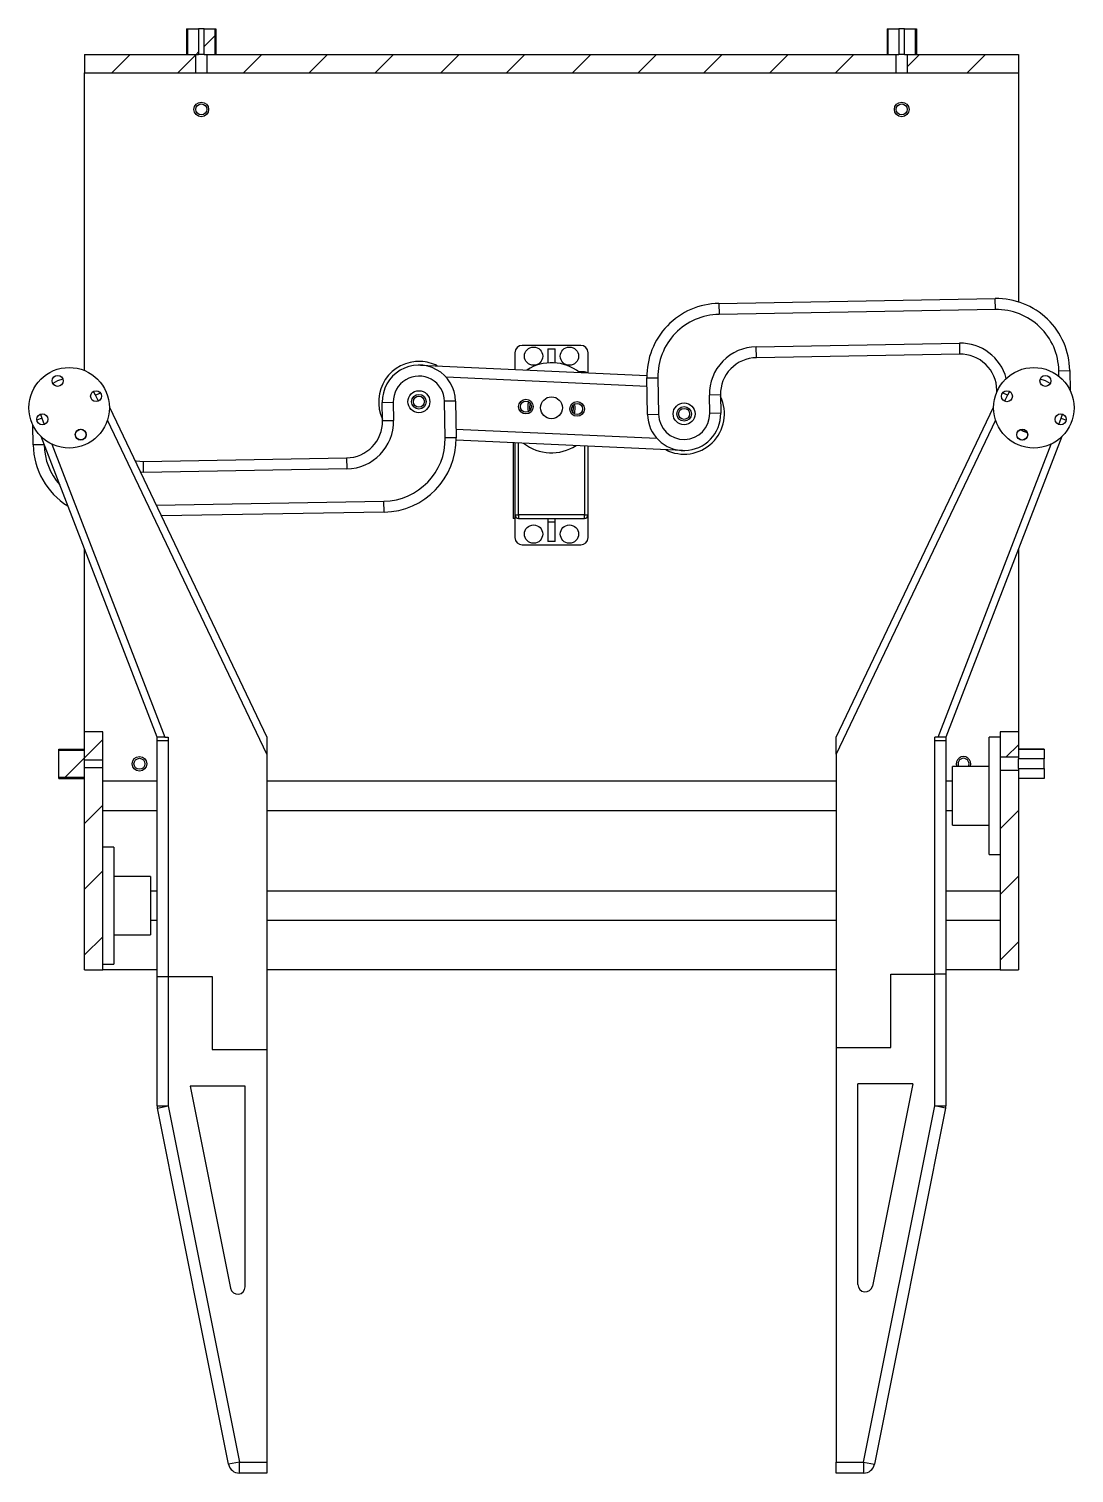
# Model space of a CAD drawing. Header units: millimetres. Extents: x 12744 to 36223, y 985 to 8014.
# Drawn here: x 12744 to 13303, y 1542 to 2314 of the extents above; entities that cross this region are included whole.
import ezdxf

# ---------------------------------------------------------------- set-up
doc = ezdxf.new("R2010")
doc.units = ezdxf.units.MM
doc.layers.get('0').update_dxf_attribs({"lineweight": 35})
pattern_1 = [(45, (11350.36, -448.214), (-17.57826, 17.57826), [])]

msp = doc.modelspace()

# ---------------------------------------------------------------- hatches: boundary and pattern name
at = {"linetype": 'Continuous', "lineweight": 18}
h = msp.add_hatch(dxfattribs=at)
h.set_pattern_fill('ANSI31', scale=198.875283, style=0)
h.set_pattern_definition(pattern_1)
h.paths.add_polyline_path([(12828.86, 2314.23), (12828.86, 2300.53), (12834.81, 2300.53), (12834.81, 2314.23)], flags=0)
h = msp.add_hatch(dxfattribs=at)
h.set_pattern_fill('ANSI31', scale=198.875283, style=0)
h.set_pattern_definition(pattern_1)
h.paths.add_polyline_path([(12837.71, 2314.23), (12837.71, 2300.53), (12843.66, 2300.53), (12843.66, 2314.23)], flags=0)
h = msp.add_hatch(dxfattribs=at)
h.set_pattern_fill('ANSI31', scale=198.875283, style=0)
h.set_pattern_definition(pattern_1)
h.paths.add_polyline_path([(12833.29, 2300.53), (12773.87, 2300.53), (12773.87, 2290.74), (12833.29, 2290.74)], flags=0)
h = msp.add_hatch(dxfattribs=at)
h.set_pattern_fill('ANSI31', scale=198.875283, style=0)
h.set_pattern_definition(pattern_1)
h.paths.add_polyline_path([(12839.23, 2290.74), (13207.65, 2290.74), (13207.65, 2300.53), (12839.23, 2300.53)], flags=0)
h = msp.add_hatch(dxfattribs=at)
h.set_pattern_fill('ANSI31', scale=198.875283, style=0)
h.set_pattern_definition(pattern_1)
h.paths.add_polyline_path([(13273.01, 2290.74), (13273.01, 2300.53), (13213.59, 2300.53), (13213.59, 2290.74)], flags=0)
h = msp.add_hatch(dxfattribs=at)
h.set_pattern_fill('ANSI31', scale=198.875283, style=0)
h.set_pattern_definition(pattern_1)
h.paths.add_polyline_path([(12783.65, 1923.44), (12783.65, 1938.4), (12773.87, 1938.4), (12773.87, 1923.44)], flags=0)
h = msp.add_hatch(dxfattribs=at)
h.set_pattern_fill('ANSI31', scale=198.875283, style=0)
h.set_pattern_definition(pattern_1)
h.paths.add_polyline_path([(13273.01, 1924.92), (13273.01, 1938.4), (13263.22, 1938.4), (13263.22, 1924.92)], flags=0)
h = msp.add_hatch(dxfattribs=at)
h.set_pattern_fill('ANSI31', scale=198.875283, style=0)
h.set_pattern_definition(pattern_1)
h.paths.add_polyline_path([(12760.16, 1914.16), (12773.87, 1914.16), (12773.87, 1928.39), (12760.16, 1928.39)], flags=0)
h = msp.add_hatch(dxfattribs=at)
h.set_pattern_fill('ANSI31', scale=198.875283, style=0)
h.set_pattern_definition(pattern_1)
h.paths.add_polyline_path([(12783.65, 1811.17), (12783.65, 1919.11), (12773.87, 1919.11), (12773.87, 1811.17)], flags=0)
h = msp.add_hatch(dxfattribs=at)
h.set_pattern_fill('ANSI31', scale=198.875283, style=0)
h.set_pattern_definition(pattern_1)
h.paths.add_polyline_path([(13263.22, 1917.62), (13263.22, 1811.17), (13273.01, 1811.17), (13273.01, 1917.62)], flags=0)

# ---------------------------------------------------------------- linework, layer by layer
at = {"color": 7, "linetype": 'Continuous', "lineweight": 25}
for p, q in [((12828.43, 2314.23), (12828.43, 2300.53)), ((12828.43, 2314.23), (12828.86, 2314.23)), ((12828.86, 2314.23), (12828.86, 2300.53)), ((12828.86, 2314.23), (12834.81, 2314.23)), ((12834.81, 2314.23), (12834.81, 2300.53)), ((12837.71, 2314.23), (12834.81, 2314.23)), ((12837.71, 2314.23), (12843.66, 2314.23)), ((12837.71, 2300.53), (12837.71, 2314.23)), ((12843.66, 2300.53), (12843.66, 2314.23)), ((12843.66, 2314.23), (12844.09, 2314.23)), ((12844.09, 2314.23), (12844.09, 2300.53)), ((13202.79, 2314.23), (13202.79, 2300.53)), ((13202.79, 2314.23), (13203.22, 2314.23)), ((13203.22, 2314.23), (13209.17, 2314.23)), ((13203.22, 2314.23), (13203.22, 2300.53)), ((13209.17, 2314.23), (13209.17, 2300.53)), ((13212.07, 2314.23), (13209.17, 2314.23)), ((13212.07, 2314.23), (13218.02, 2314.23)), ((13212.07, 2300.53), (13212.07, 2314.23)), ((13218.02, 2300.53), (13218.02, 2314.23)), ((13218.02, 2314.23), (13218.45, 2314.23)), ((13218.45, 2314.23), (13218.45, 2300.53)), ((12773.87, 2300.53), (12773.87, 2290.74)), ((12773.87, 2300.53), (12833.29, 2300.53)), ((12828.86, 2300.53), (12834.81, 2300.53)), ((12833.29, 2290.74), (12833.29, 2300.53)), ((12837.71, 2300.53), (12834.81, 2300.53)), ((12837.71, 2300.53), (12843.66, 2300.53)), ((12839.23, 2300.53), (12839.23, 2290.74)), ((12839.23, 2300.53), (13207.65, 2300.53)), ((13203.22, 2300.53), (13209.17, 2300.53)), ((13207.65, 2290.74), (13207.65, 2300.53)), ((13212.07, 2300.53), (13209.17, 2300.53)), ((13212.07, 2300.53), (13218.02, 2300.53)), ((13213.59, 2300.53), (13213.59, 2290.74)), ((13213.59, 2300.53), (13273.01, 2300.53)), ((13273.01, 2300.53), (13273.01, 2290.74)), ((12773.87, 2290.74), (12833.29, 2290.74)), ((12773.87, 2131.56), (12773.87, 2290.74)), ((12833.29, 2290.74), (12839.23, 2290.74)), ((12839.23, 2290.74), (13207.65, 2290.74)), ((13207.65, 2290.74), (13213.59, 2290.74)), ((13213.59, 2290.74), (13273.01, 2290.74)), ((13273.01, 2290.74), (13273.01, 2168.23)), ((13112.87, 2167.44), (13260.64, 2170.01)), ((13260.74, 2164.14), (13260.64, 2170.01)), ((13112.87, 2167.44), (13112.97, 2161.57)), ((13260.74, 2164.14), (13112.97, 2161.57)), ((13003.86, 2141.09), (13003.86, 2132.13)), ((13039.1, 2145.01), (13007.78, 2145.01)), ((13021.48, 2143.21), (13025.4, 2143.21)), ((13021.48, 2143.21), (13021.48, 2135.63)), ((13025.4, 2135.63), (13025.4, 2143.21)), ((13043.01, 2130.33), (13043.01, 2141.09)), ((13132.85, 2144.29), (13241.47, 2146.18)), ((13132.95, 2138.42), (13132.85, 2144.29)), ((13241.57, 2140.31), (13132.95, 2138.42)), ((13241.47, 2146.18), (13241.57, 2140.31)), ((12953.45, 2134.44), (13074.41, 2128.89)), ((13294.59, 2131.44), (13300.46, 2131.55)), ((13300.46, 2131.55), (13300.64, 2120.94)), ((13041.06, 2130.82), (13037.99, 2130.82)), ((13074.41, 2127.62), (13080.28, 2127.72)), ((13074.75, 2108.04), (13074.41, 2127.62)), ((13080.28, 2127.72), (13080.62, 2108.15)), ((13113.72, 2118.51), (13107.85, 2118.41)), ((13108.02, 2108.62), (13107.85, 2118.41)), ((13113.72, 2118.51), (13113.89, 2108.72)), ((13261.5, 2120.26), (13261.49, 2121.08)), ((12787.18, 2111.99), (12871.37, 1935.47)), ((12932.99, 2114.55), (12938.86, 2114.65)), ((12933.15, 2104.76), (12932.99, 2114.55)), ((12938.86, 2114.65), (12939.03, 2104.86)), ((12972.13, 2115.22), (12966.26, 2115.12)), ((12966.59, 2095.55), (12966.26, 2115.12)), ((12972.13, 2115.22), (12972.47, 2095.65)), ((13036.16, 2111.64), (13035.99, 2113.72)), ((13074.75, 2108.04), (13080.62, 2108.15)), ((13113.89, 2108.72), (13108.02, 2108.62)), ((13175.5, 1935.47), (13259.7, 2111.97)), ((12746.42, 2091.75), (12746.23, 2102.35)), ((12933.15, 2104.76), (12939.03, 2104.86)), ((12812.65, 1935.47), (12750.62, 2096.24)), ((12972.47, 2095.65), (12966.59, 2095.55)), ((13093.42, 2088.83), (12972.47, 2094.38)), ((13002.89, 2092.98), (13002.89, 2052.52)), ((13003.86, 2092.94), (13003.86, 2054.48)), ((13296.26, 2096.22), (13234.23, 1935.47)), ((12752.29, 2091.85), (12746.42, 2091.75)), ((13043.01, 2054.48), (13043.01, 2091.14)), ((12805.3, 2082.98), (12913.92, 2084.85)), ((12805.4, 2077.11), (12805.3, 2082.98)), ((12914.02, 2078.98), (12805.4, 2077.11)), ((12913.92, 2084.85), (12914.02, 2078.98)), ((12934, 2055.83), (12814.94, 2053.78)), ((12934, 2055.83), (12933.9, 2061.71)), ((13003.86, 2054.48), (13005.82, 2054.48)), ((13003.86, 2054.48), (13003.86, 2042.24)), ((13005.82, 2054.48), (13005.82, 2052.52)), ((13041.06, 2054.48), (13005.82, 2054.48)), ((13041.06, 2052.52), (13041.06, 2054.48)), ((13041.06, 2054.48), (13043.01, 2054.48)), ((13043.01, 2042.24), (13043.01, 2054.48)), ((13003.86, 2052.52), (13002.89, 2052.52)), ((13005.82, 2052.52), (13041.06, 2052.52)), ((13021.48, 2052.52), (13021.48, 2050.56)), ((13021.48, 2050.56), (13021.48, 2040.13)), ((13025.4, 2050.56), (13021.48, 2050.56)), ((13025.4, 2050.56), (13025.4, 2052.52)), ((13025.4, 2040.13), (13025.4, 2050.56)), ((13025.4, 2040.13), (13021.48, 2040.13)), ((12773.87, 1938.4), (12773.87, 2035.99)), ((13007.78, 2038.33), (13039.1, 2038.33)), ((13273.01, 2035.97), (13273.01, 1938.4)), ((12773.87, 1923.44), (12773.87, 1938.4)), ((12783.65, 1938.4), (12773.87, 1938.4)), ((12783.65, 1923.44), (12783.65, 1938.4)), ((13273.01, 1938.4), (13263.22, 1938.4)), ((13263.22, 1938.4), (13263.22, 1924.92)), ((13273.01, 1938.4), (13273.01, 1924.92)), ((12812.65, 1933.51), (12812.65, 1935.47)), ((12816.85, 1935.47), (12812.65, 1935.47)), ((12818.52, 1933.51), (12812.65, 1933.51)), ((12812.65, 1807.6), (12812.65, 1933.51)), ((12816.85, 1935.47), (12818.52, 1935.47)), ((12818.52, 1935.47), (12818.52, 1933.51)), ((12818.52, 1933.51), (12818.52, 1807.6)), ((12871.37, 1935.47), (12871.37, 1926.37)), ((13175.5, 1926.37), (13175.5, 1935.47)), ((13230.03, 1935.47), (13228.35, 1935.47)), ((13228.35, 1933.51), (13228.35, 1935.47)), ((13228.35, 1808.81), (13228.35, 1933.51)), ((13234.23, 1933.51), (13228.35, 1933.51)), ((13234.23, 1935.47), (13230.03, 1935.47)), ((13234.23, 1935.47), (13234.23, 1933.51)), ((13234.23, 1933.51), (13234.23, 1808.81)), ((13263.22, 1935.47), (13257.35, 1935.47)), ((13257.35, 1872.83), (13257.35, 1935.47)), ((12760.16, 1928.39), (12760.16, 1929.1)), ((12760.16, 1929.1), (12773.87, 1929.1)), ((12760.16, 1914.16), (12760.16, 1928.39)), ((12773.87, 1928.39), (12760.16, 1928.39)), ((12773.87, 1914.16), (12773.87, 1928.39)), ((12773.87, 1923.44), (12783.65, 1923.44)), ((12783.65, 1919.11), (12783.65, 1923.44)), ((12871.37, 1926.37), (12871.37, 1768.45)), ((13175.5, 1926.37), (13175.5, 1769.67)), ((13263.22, 1924.92), (13273.01, 1924.92)), ((13263.22, 1924.92), (13263.22, 1917.62)), ((13286.71, 1929.1), (13273.01, 1929.1)), ((13286.71, 1928.98), (13273.01, 1928.98)), ((13273.01, 1928.98), (13273.01, 1923.85)), ((13286.71, 1923.85), (13273.01, 1923.85)), ((13273.01, 1918.7), (13273.01, 1923.85)), ((13286.71, 1929.1), (13286.71, 1928.98)), ((13286.71, 1928.98), (13286.71, 1923.85)), ((13286.71, 1918.7), (13286.71, 1923.85)), ((12773.87, 1811.17), (12773.87, 1919.11)), ((12783.65, 1919.11), (12773.87, 1919.11)), ((12783.65, 1811.17), (12783.65, 1919.11)), ((13257.35, 1919.81), (13237.78, 1919.81)), ((13237.78, 1888.49), (13237.78, 1919.81)), ((13273.01, 1917.62), (13263.22, 1917.62)), ((13263.22, 1917.62), (13263.22, 1811.17)), ((13273.01, 1918.7), (13286.71, 1918.7)), ((13273.01, 1918.7), (13273.01, 1913.57)), ((13273.01, 1917.62), (13273.01, 1811.17)), ((13286.71, 1918.7), (13286.71, 1913.57)), ((12760.16, 1914.16), (12773.87, 1914.16)), ((12760.16, 1913.45), (12760.16, 1914.16)), ((12760.16, 1913.45), (12773.87, 1913.45)), ((12812.65, 1911.98), (12783.65, 1911.98)), ((13175.5, 1911.98), (12871.37, 1911.98)), ((13237.78, 1911.98), (13234.23, 1911.98)), ((13273.01, 1913.57), (13286.71, 1913.57)), ((13286.71, 1913.45), (13273.01, 1913.45)), ((13286.71, 1913.57), (13286.71, 1913.45)), ((12783.65, 1896.32), (12812.65, 1896.32)), ((12871.37, 1896.32), (13175.5, 1896.32)), ((13234.23, 1896.32), (13237.78, 1896.32)), ((13237.78, 1888.49), (13257.35, 1888.49)), ((12789.53, 1876.74), (12783.65, 1876.74)), ((12789.53, 1876.74), (12789.53, 1814.11)), ((13257.35, 1872.83), (13263.22, 1872.83)), ((12809.1, 1861.08), (12789.53, 1861.08)), ((12809.1, 1861.08), (12809.1, 1829.76)), ((12812.65, 1853.25), (12809.1, 1853.25)), ((13175.5, 1853.25), (12871.37, 1853.25)), ((13263.22, 1853.25), (13234.23, 1853.25)), ((12809.1, 1837.59), (12812.65, 1837.59)), ((12871.37, 1837.59), (13175.5, 1837.59)), ((13234.23, 1837.59), (13263.22, 1837.59)), ((12789.53, 1829.76), (12809.1, 1829.76)), ((12773.87, 1811.17), (12783.65, 1811.17)), ((12783.65, 1814.11), (12789.53, 1814.11)), ((12812.65, 1811.17), (12783.65, 1811.17)), ((12812.65, 1738.35), (12812.65, 1807.6)), ((12812.65, 1807.6), (12818.52, 1807.6)), ((12818.52, 1807.6), (12818.52, 1738.35)), ((12818.52, 1807.6), (12842.01, 1807.6)), ((12842.01, 1807.6), (12842.01, 1768.45)), ((13175.5, 1811.17), (12871.37, 1811.17)), ((13204.86, 1769.67), (13204.86, 1808.81)), ((13204.86, 1808.81), (13228.35, 1808.81)), ((13228.35, 1738.35), (13228.35, 1808.81)), ((13234.23, 1808.81), (13228.35, 1808.81)), ((13263.22, 1811.17), (13234.23, 1811.17)), ((13234.23, 1808.81), (13234.23, 1738.35)), ((13263.22, 1811.17), (13273.01, 1811.17)), ((12842.01, 1768.45), (12871.37, 1768.45)), ((12871.37, 1768.45), (12871.37, 1547.89)), ((13175.5, 1769.67), (13175.5, 1547.89)), ((13175.5, 1769.67), (13204.86, 1769.67)), ((12830.27, 1748.88), (12851.88, 1640.84)), ((12859.63, 1748.88), (12830.27, 1748.88)), ((12859.63, 1641.61), (12859.63, 1748.88)), ((13216.61, 1750.09), (13187.25, 1750.09)), ((13187.25, 1642.82), (13187.25, 1750.09)), ((13216.61, 1750.09), (13195, 1642.05)), ((12812.65, 1738.35), (12818.52, 1738.35)), ((12812.77, 1737.2), (12818.52, 1738.35)), ((12818.52, 1738.35), (12856.61, 1547.89)), ((13190.26, 1547.89), (13228.35, 1738.35)), ((13228.35, 1738.35), (13234.23, 1738.35)), ((13234.11, 1737.2), (13228.35, 1738.35)), ((12850.86, 1546.74), (12812.77, 1737.2)), ((13234.11, 1737.2), (13196.02, 1546.74)), ((12856.61, 1547.89), (12850.86, 1546.74)), ((12856.61, 1547.89), (12871.37, 1547.89)), ((12856.61, 1542.02), (12856.61, 1547.89)), ((12871.37, 1547.89), (12871.37, 1542.02)), ((13175.5, 1547.89), (13190.26, 1547.89)), ((13175.5, 1542.02), (13175.5, 1547.89)), ((13190.26, 1547.89), (13196.02, 1546.74)), ((13190.26, 1547.89), (13190.26, 1542.02)), ((12871.37, 1542.02), (12856.61, 1542.02)), ((13190.26, 1542.02), (13175.5, 1542.02))]:
    msp.add_line(p, q, dxfattribs=at)
at = {"color": 8, "linetype": 'Continuous', "lineweight": 25}
for p, q in [((13294.64, 2128.48), (13294.59, 2131.44)), ((13074.49, 2123.01), (12967.15, 2127.93)), ((13041.06, 2130.42), (13041.06, 2130.82)), ((12779.78, 2118.4), (12778.62, 2120.43)), ((12779.78, 2118.4), (12782.37, 2119.63)), ((12781.31, 2115.21), (12779.78, 2118.4)), ((13261.88, 2121.09), (13261.49, 2121.08)), ((13267.09, 2118.38), (13264.51, 2119.61)), ((13267.09, 2118.38), (13265.57, 2115.18)), ((13268.26, 2120.41), (13267.09, 2118.38)), ((12750.36, 2108.26), (12751.04, 2106.02)), ((13295.84, 2106), (13296.51, 2108.23)), ((12751.04, 2106.02), (12748.37, 2104.99)), ((12751.04, 2106.02), (12752.31, 2102.72)), ((12871.37, 1926.37), (12786.15, 2105.06)), ((13260.73, 2105.04), (13175.5, 1926.37)), ((13294.56, 2102.7), (13295.84, 2106)), ((13295.84, 2106), (13298.51, 2104.97)), ((12972.39, 2100.26), (13079.73, 2095.34)), ((13005.82, 2054.48), (13005.82, 2092.85)), ((12752.29, 2091.92), (12752.29, 2091.85)), ((12756.36, 2092.23), (12816.85, 1935.47)), ((13041.06, 2091.23), (13041.06, 2054.48)), ((13230.03, 1935.47), (13290.52, 2092.21)), ((12805.4, 2077.11), (12803.81, 2077.13)), ((12812.17, 2059.6), (12933.9, 2061.71))]:
    msp.add_line(p, q, dxfattribs=at)
at = {"color": 8, "linetype": 'Continuous', "lineweight": 25, "flags": 128}
for points in [[(12762.25, 2126.94), (12759.46, 2126.04), (12756.88, 2124.63)], [(13290, 2124.61), (13287.42, 2126.02), (13284.63, 2126.92)], [(13273.99, 2100), (13275.5, 2099.19), (13277.74, 2098.38)]]:
    msp.add_lwpolyline(points, dxfattribs=at)
at = {"color": 7, "linetype": 'Continuous', "lineweight": 25, "flags": 128}
for points in [[(13035.75, 2108.42), (13035.92, 2109.15), (13036.16, 2111.64)], [(12800.8, 2083.42), (12801.47, 2083.29), (12805.3, 2082.98)]]:
    msp.add_lwpolyline(points, dxfattribs=at)
at = {"color": 7, "linetype": 'Continuous', "lineweight": 25}
for centre, radius in [((12836.26, 2271.17), 3.91), ((12836.26, 2271.17), 2.94), ((13210.62, 2271.17), 3.91), ((13210.62, 2271.17), 2.94), ((13013.85, 2139.24), 4.89), ((13033.03, 2139.24), 4.89), ((12765.65, 2111.66), 21.53), ((13281.23, 2111.64), 21.53), ((12759.46, 2126.04), 2.94), ((13287.42, 2126.02), 2.94), ((12780.03, 2117.85), 2.94), ((12952.56, 2114.89), 5.87), ((12952.56, 2114.89), 3.91), ((12952.56, 2114.89), 2.94), ((13009.75, 2112.26), 3.91), ((13023.44, 2111.64), 5.87), ((13266.85, 2117.83), 2.94), ((12751.27, 2105.47), 2.94), ((13009.75, 2112.26), 2.94), ((13037.13, 2111.01), 3.91), ((13037.13, 2111.01), 2.94), ((13094.32, 2108.38), 5.87), ((13094.32, 2108.38), 3.91), ((13094.32, 2108.38), 2.94), ((13295.61, 2105.44), 2.94), ((12771.84, 2097.28), 2.94), ((12771.84, 2097.28), 2.84), ((13275.03, 2097.25), 2.94), ((13275.03, 2097.25), 2.84), ((13013.85, 2044.1), 4.89), ((13033.03, 2044.1), 4.89), ((12803.23, 1921.27), 3.91), ((12803.23, 1921.27), 2.94)]:
    msp.add_circle(centre, radius, dxfattribs=at)
for centre, radius, start, end in [((13261.32, 2130.87), 39.15, 0.99652, 90.99652), ((13113.55, 2128.3), 39.15, 90.99652, 180.99652), ((13261.32, 2130.87), 33.28, 0.99652, 90.99652), ((13113.55, 2128.3), 33.28, 90.99652, 180.99652), ((13007.78, 2141.09), 3.91, 90, 180), ((13039.1, 2141.09), 3.91, 0, 90), ((13133.29, 2118.85), 25.45, 90.99652, 180.99652), ((13241.92, 2120.74), 19.57, 0.99652, 90.99652), ((12952.56, 2114.89), 21.53, 87.3739, 205.60919), ((12952.56, 2114.89), 19.57, 0.98921, 180.98921), ((12952.56, 2114.89), 21.53, 62.75392, 87.3739), ((13023.44, 2111.64), 24.08, 51.76478, 122.98301), ((13133.29, 2118.85), 19.57, 90.99652, 180.99652), ((12952.56, 2114.89), 13.7, 0.98921, 180.98921), ((13041.06, 2128.86), 1.96, 50.20698, 90), ((13094.32, 2108.38), 21.53, 242.75392, 25.6165), ((13023.44, 2111.64), 12.72, 165.33933, 189.40847), ((13094.32, 2108.38), 19.57, 180.99652, 0.99652), ((13094.32, 2108.38), 13.7, 180.99652, 0.99652), ((12913.58, 2104.42), 19.57, 270.98921, 0.98921), ((12913.58, 2104.42), 25.45, 270.98921, 0.98921), ((12933.32, 2094.98), 33.28, 270.98921, 0.98921), ((12933.32, 2094.98), 39.15, 270.98921, 0.98921), ((13023.44, 2111.64), 24.08, 231.76478, 302.98301), ((12785.56, 2092.43), 39.15, 180.98921, 238.19645), ((13005.82, 2054.48), 1.96, 180, 270), ((13041.06, 2054.48), 1.96, 270, 0), ((13007.78, 2042.24), 3.91, 180, 270), ((13039.1, 2042.24), 3.91, 270, 0), ((13243.65, 1921.27), 3.91, 337.97569, 202.02431), ((13243.65, 1921.27), 2.94, 90, 210), ((13243.65, 1921.27), 2.94, 330, 90), ((12818.52, 1738.35), 5.87, 180, 191.30993), ((13228.35, 1738.35), 5.87, 348.69007, 0), ((12855.72, 1641.61), 3.91, 191.30993, 0), ((13191.16, 1642.82), 3.91, 180, 348.69007), ((12856.61, 1547.89), 5.87, 191.30993, 270), ((13190.26, 1547.89), 5.87, 270, 348.69007)]:
    msp.add_arc(centre, radius, start, end, dxfattribs=at)
at = {"color": 8, "linetype": 'Continuous', "lineweight": 25}
for centre, radius, start, end in [((13241.92, 2120.74), 25.45, 15.02015, 90.99652), ((13023.44, 2111.64), 11.74, 167.47714, 187.27066), ((13023.44, 2111.64), 11.74, 347.47714, 7.27066), ((12785.56, 2092.43), 33.28, 180.98921, 221.32028)]:
    msp.add_arc(centre, radius, start, end, dxfattribs=at)

doc.saveas('drawing.dxf')
